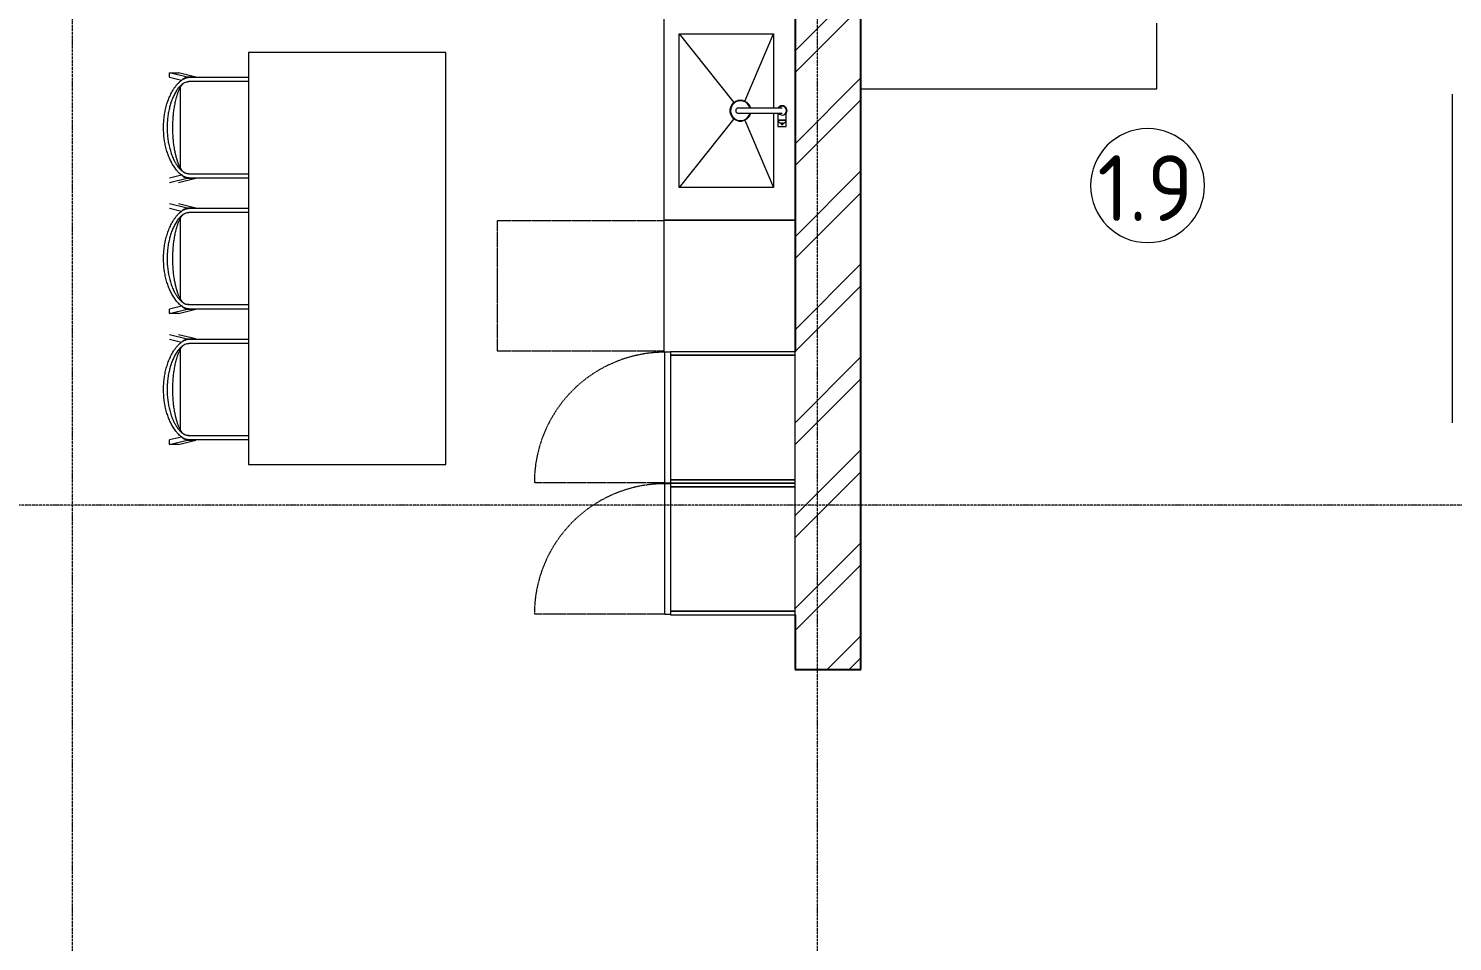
# Model space of a CAD drawing. Header units: millimetres. Extents: x -5016 to 23572, y 233981 to 377995.
# Drawn here: x 5900 to 12400, y 366909 to 371075 of the extents above; entities that cross this region are included whole.
import ezdxf

# ---------------------------------------------------------------- set-up
doc = ezdxf.new("R2010")
doc.units = ezdxf.units.MM
doc.linetypes.add('Осевая 12-2-2', pattern=[16, 12, -2, 0, -2])
doc.linetypes.add('Сверху', pattern=[3.96875, 2.38125, -1.5875])
for name, color, linetype, lineweight in [('A-AREA-IDEN', 8, 'Continuous', 13), ('A-FLOR', 9, 'Continuous', 13), ('A-WALL', 8, 'Continuous', 13), ('A-WALL-PATT', 8, 'Continuous', 13), ('I-FURN', 9, 'Continuous', 13), ('P-SANR-FIXT', 9, 'Continuous', 13), ('S-GRID', 8, 'Continuous', 13), ('S-STRS', 9, 'Continuous', 13), ('АР_подложка', 8, 'Continuous', 13)]:
    doc.layers.add(name, color=color, linetype=linetype, lineweight=lineweight)
doc.styles.add('GOST Common', font='GOST_Common.ttf', dxfattribs={"height": 300})

# ---------------------------------------------------------------- blocks, each defined once
blk = doc.blocks.new('INT 02 Нижний модуль - x1-1563927-Этаж 1 - Планировка')
at = {"layer": 'I-FURN'}
for p, q in [((-300, 0), (-300, -600)), ((300, -600), (300, -570)), ((-300, -600), (300, -600))]:
    blk.add_line(p, q, dxfattribs=at)
at = {"layer": 'I-FURN', "color": 8, "linetype": 'Сверху', "true_color": 0x808080}
for p, q in [((-298, -600), (-298, -1360)), ((298, -600), (298, -1360)), ((-298, -1360), (298, -1360))]:
    blk.add_line(p, q, dxfattribs=at)
blk = doc.blocks.new('INT 02 Нижний модуль - x2-1563935-Этаж 1 - Планировка')
at = {"layer": 'I-FURN'}
for p, q in [((-500, 0), (-500, -600)), ((500, -600), (500, 0)), ((-350, -530), (-350, -100)), ((-350, -100), (-12, -100)), ((12, -100), (350, -100)), ((350, -100), (350, -530)), ((350, -530), (-350, -530)), ((-500, -600), (500, -600))]:
    blk.add_line(p, q, dxfattribs=at)
blk = doc.blocks.new('INT 02 Смеситель кухонный - Смеситель кухонный 360-1566564-Этаж 1 - Планировка')
at = {"layer": 'P-SANR-FIXT'}
for p, q in [((42, 19), (6.7, 19)), ((42, 0), (42, 19)), ((42, -19), (42, 0)), ((72.5, 19), (43, 19)), ((43, 0), (43, 19)), ((43, -19), (43, 0)), ((72.5, 0), (72.5, 19)), ((72.5, -19), (72.5, 0)), ((12, -19), (42, -19)), ((43, -19), (72.5, -19))]:
    blk.add_line(p, q, dxfattribs=at)
at = {"layer": 'P-SANR-FIXT', "flags": 128}
for points in [[(-12, 0), (-12, -0.1), (-12, -0.3), (-12, -0.7), (-12, -1.3), (-12, -2), (-12, -2.9), (-12, -3.9), (-12, -5.1), (-12, -6.4), (-12, -7.9), (-12, -9.5), (-12, -11.3), (-12, -13.2), (-12, -15.3), (-12, -17.5), (-12, -19.8), (-12, -22.2), (-12, -24.8), (-12, -27.5), (-12, -30.3), (-12, -33.3), (-12, -36.3), (-12, -39.4), (-12, -42.6), (-12, -46), (-12, -49.4), (-12, -52.9), (-12, -56.4), (-12, -60.1), (-12, -63.8), (-12, -67.5), (-12, -71.3), (-12, -75.2), (-12, -79.1), (-12, -83), (-12, -87), (-12, -90.9), (-12, -94.9), (-12, -98.9), (-12, -102.9), (-12, -106.9), (-12, -110.9), (-12, -114.9), (-12, -118.8), (-12, -122.7), (-12, -126.6), (-12, -130.4), (-12, -134.2), (-12, -137.9), (-12, -141.6), (-12, -145.2), (-12, -148.7), (-12, -152.2), (-12, -155.6), (-12, -158.9), (-12, -162), (-12, -165.1), (-12, -168.1), (-12, -171), (-12, -173.7), (-12, -176.4), (-12, -178.9), (-12, -181.3), (-12, -183.6), (-12, -185.7), (-12, -187.7), (-12, -189.5), (-12, -191.2), (-12, -192.8), (-12, -194.2), (-12, -195.5), (-12, -196.6), (-12, -197.6), (-12, -198.4), (-12, -199), (-12, -199.5), (-12, -199.8), (-12, -200), (-12, -200)], [(12, -200), (12, -199.9), (12, -199.7), (12, -199.3), (12, -198.7), (12, -198), (12, -197.1), (12, -196.1), (12, -194.9), (12, -193.6), (12, -192.1), (12, -190.5), (12, -188.7), (12, -186.8), (12, -184.7), (12, -182.5), (12, -180.2), (12, -177.8), (12, -175.2), (12, -172.5), (12, -169.7), (12, -166.7), (12, -163.7), (12, -160.6), (12, -157.4), (12, -154), (12, -150.6), (12, -147.1), (12, -143.6), (12, -139.9), (12, -136.2), (12, -132.5), (12, -128.7), (12, -124.8), (12, -120.9), (12, -117), (12, -113), (12, -109.1), (12, -105.1), (12, -101.1), (12, -97.1), (12, -93.1), (12, -89.1), (12, -85.1), (12, -81.2), (12, -77.3), (12, -73.4), (12, -69.6), (12, -65.8), (12, -62.1), (12, -58.4), (12, -54.8), (12, -51.3), (12, -47.8), (12, -44.4), (12, -41.1), (12, -38), (12, -34.9), (12, -31.9), (12, -29), (12, -26.3), (12, -23.6), (12, -21.1), (12, -18.7), (12, -16.4), (12, -14.3), (12, -12.3), (12, -10.5), (12, -8.8), (12, -7.2), (12, -5.8), (12, -4.5), (12, -3.4), (12, -2.4), (12, -1.6), (12, -1), (12, -0.5), (12, -0.2), (12, 0), (12, 0)], [(42, 17.5), (42.7, 17.5), (43.4, 17.4), (44.1, 17.4), (44.8, 17.3), (45.5, 17.2), (46.2, 17), (46.8, 16.8), (47.5, 16.6), (48.2, 16.4), (48.8, 16.1), (49.5, 15.8), (50.1, 15.5), (50.7, 15.2), (51.3, 14.8), (51.9, 14.4), (52.5, 14), (53, 13.6), (53.5, 13.2), (54.1, 12.7), (54.6, 12.2), (55, 11.7), (55.5, 11.2), (55.9, 10.6), (56.3, 10), (56.7, 9.5), (57.1, 8.9), (57.4, 8.2), (57.8, 7.6), (58, 7), (58.3, 6.3), (58.6, 5.7), (58.8, 5), (59, 4.3), (59.1, 3.7), (59.2, 3), (59.4, 2.3), (59.4, 1.6), (59.5, 0.9), (59.5, 0.2), (59.5, 0)], [(59.5, 0), (59.5, -0.7), (59.4, -1.4), (59.4, -2.1), (59.3, -2.8), (59.2, -3.5), (59, -4.2), (58.8, -4.8), (58.6, -5.5), (58.4, -6.2), (58.1, -6.8), (57.8, -7.5), (57.5, -8.1), (57.2, -8.7), (56.8, -9.3), (56.4, -9.9), (56, -10.5), (55.6, -11), (55.2, -11.5), (54.7, -12.1), (54.2, -12.6), (53.7, -13), (53.2, -13.5), (52.6, -13.9), (52, -14.3), (51.5, -14.7), (50.9, -15.1), (50.2, -15.4), (49.6, -15.8), (49, -16), (48.3, -16.3), (47.7, -16.6), (47, -16.8), (46.3, -17), (45.7, -17.1), (45, -17.2), (44.3, -17.4), (43.6, -17.4), (42.9, -17.5), (42.2, -17.5), (42, -17.5)]]:
    blk.add_lwpolyline(points, dxfattribs=at)
at = {"layer": 'P-SANR-FIXT'}
for centre, radius, start, end in [((0, 0), 22.5, 60, 180), ((0, 0), 22.5, 180, 237.58579), ((0, 0), 20, 360, 180), ((0, 0), 20, 180, 232.75736), ((0, 0), 20, 307.24264, 360), ((60, 0), 3.5, 360, 180), ((60, 0), 3.5, 180, 360), ((0, -200), 12, 180, 360)]:
    blk.add_arc(centre, radius, start, end, dxfattribs=at)
for points, knots in [([(8.5, 18.1), (8.3, 18.2), (7.9, 18.4), (7.6, 18.5), (7.3, 18.6), (7.2, 18.6), (7.2, 18.7)], [0.4001033, 0.4001033, 0.4001033, 0.4001033, 0.41666667, 0.43055556, 0.4375, 0.44444444, 0.44444444, 0.44444444, 0.44444444]), ([(12.5, 15.6), (12.4, 15.7), (12.2, 15.8), (11.9, 16.1), (11.5, 16.3), (11.3, 16.5), (11.3, 16.5)], [0.30130214, 0.30130214, 0.30130214, 0.30130214, 0.30555556, 0.31944444, 0.32638889, 0.33333333, 0.33333333, 0.33333333, 0.33333333]), ([(56.5, 0), (56.5, 0.2), (56.5, 0.6), (56.7, 1.2), (57, 1.8), (57.3, 2.3), (57.7, 2.7), (58.2, 3), (58.8, 3.3), (59.4, 3.5), (60, 3.5), (60.5, 3.5), (61, 3.4), (61.6, 3.1), (62.3, 2.7), (62.8, 2.2), (63.3, 1.3), (63.5, 0.5), (63.5, 0)], [0, 0, 0, 0, 0.055556, 0.111111, 0.166667, 0.222222, 0.277778, 0.333333, 0.388889, 0.444444, 0.513889, 0.548611, 0.583333, 0.652778, 0.722222, 0.791667, 0.861111, 1, 1, 1, 1]), ([(63.5, 0), (63.5, -0.2), (63.5, -0.6), (63.3, -1.2), (63, -1.8), (62.7, -2.3), (62.3, -2.7), (61.8, -3), (61.2, -3.3), (60.6, -3.5), (60, -3.5), (59.5, -3.5), (59, -3.4), (58.4, -3.1), (57.7, -2.7), (57.2, -2.2), (56.7, -1.3), (56.5, -0.5), (56.5, 0)], [0, 0, 0, 0, 0.055556, 0.111111, 0.166667, 0.222222, 0.277778, 0.333333, 0.388889, 0.444444, 0.513889, 0.548611, 0.583333, 0.652778, 0.722222, 0.791667, 0.861111, 1, 1, 1, 1])]:
    blk.add_open_spline(points, degree=3, knots=knots, dxfattribs=at)
blk = doc.blocks.new('INT 02 Раковина - Подстольная-1566565-Этаж 1 - Планировка')
at = {"layer": 'P-SANR-FIXT'}
for p, q in [((-43.5, -230.9), (-350, -100)), ((43.5, -230.9), (350, -100)), ((-350, -530), (-37, -279.8)), ((37, -279.8), (350, -530))]:
    blk.add_line(p, q, dxfattribs=at)
at = {"layer": 'P-SANR-FIXT', "flags": 128}
for points in [[(-47.5, -250), (-46.5, -240.2), (-43.5, -230.9)], [(-37, -279.8), (-42.7, -270.7), (-46.3, -260.6), (-47.5, -250)], [(-43.5, -230.9), (-37.2, -220.4), (-28.5, -212), (-17.9, -206), (-12.1, -204.1)], [(12.1, -204.1), (17.9, -206), (28.5, -212), (37.2, -220.4), (43.5, -230.9)], [(47.5, -250), (46.3, -260.6), (42.7, -270.7), (37, -279.8)], [(43.5, -230.9), (46.5, -240.2), (47.5, -250)], [(37, -279.8), (28.3, -288.2), (17.7, -294.1), (6, -297.1), (-6, -297.1), (-17.7, -294.1), (-28.3, -288.2), (-37, -279.8)]]:
    blk.add_lwpolyline(points, dxfattribs=at)
at = {"layer": 'P-SANR-FIXT'}
for radius, start, end in [(47.5, 166.3345, 180), (47.5, 180, 194.05221), (47.5, 153.08803, 162.07325), (45, 105.48807, 180), (45, 180, 360), (47.5, 138.22343, 145.83988), (47.5, 123.35851, 130.9722), (47.5, 108.49322, 116.10511), (45, 360, 74.51193), (47.5, 63.89489, 71.50678), (47.5, 49.0278, 56.64149), (47.5, 34.16012, 41.77657), (47.5, 17.92675, 26.91197), (47.5, 345.94779, 360), (47.5, 0, 13.6655), (47.5, 198.63509, 208.14538), (47.5, 213.5421, 221.96626), (47.5, 229.11295, 236.78395), (47.5, 243.93602, 251.60245), (47.5, 258.75768, 266.42186), (47.5, 273.57814, 281.24232), (47.5, 288.39755, 296.06398), (47.5, 303.21605, 310.88705), (47.5, 318.03374, 326.4579), (47.5, 331.85462, 341.36491)]:
    blk.add_arc((0, -250), radius, start, end, dxfattribs=at)
blk = doc.blocks.new('INT 02 Пенал - x2-1564052-Этаж 1 - Планировка')
at = {"layer": 'I-FURN'}
for p, q in [((-284, 0), (-300, 0)), ((-300, 0), (-300, -570)), ((-284, -570), (-284, 0)), ((284, 0), (-284, 0)), ((-284, 0), (-284, -570)), ((300, 0), (284, 0)), ((284, 0), (284, -570)), ((284, -570), (284, 0)), ((300, -570), (300, 0)), ((-300, -570), (-284, -570)), ((-298, -570), (-298, -595)), ((-284, -570), (284, -570)), ((284, -570), (300, -570)), ((298, -595), (298, -570)), ((298, -595), (-298, -595))]:
    blk.add_line(p, q, dxfattribs=at)
at = {"layer": 'I-FURN', "color": 8, "linetype": 'Сверху', "true_color": 0x808080}
blk.add_line((298, -595), (298, -1191), dxfattribs=at)
blk.add_line((298, -595), (298, -1191), dxfattribs=at)
blk.add_arc((298, -595), 596, 180, 270, dxfattribs=at)
blk.add_arc((298, -595), 596, 180, 270, dxfattribs=at)
blk = doc.blocks.new('INT 02 Столешница островная - INT 02 Столешница островная-1565450-Этаж 1 - Планировка')
at = {"layer": 'I-FURN'}
for p, q in [((2478.3, 0), (598.3, 0)), ((598.3, 0), (598.3, -900)), ((2478.3, -900), (2478.3, 0)), ((598.3, -900), (2478.3, -900))]:
    blk.add_line(p, q, dxfattribs=at)
blk = doc.blocks.new('INT Стул Wooden - INT Стул Wooden-V11-Этаж 1 - Планировка')
at = {"layer": 'I-FURN'}
for p, q in [((-230, -160), (-230, 108.6)), ((-210, 108.6), (-210, -163.9)), ((210, -163.9), (210, 108.6)), ((230, 108.6), (230, -160)), ((-230.7, -132.8), (-250, -212.2)), ((-230.5, -171.9), (-250, -252.2)), ((-230.7, -132.8), (-230.5, -171.9)), ((-230, -160), (-230, -171.5)), ((-210, -173.4), (-210, -163.9)), ((210, -163.9), (210, -173.4)), ((230, -171.5), (230, -160)), ((230.5, -171.9), (230.7, -132.8)), ((250, -252.2), (230.5, -171.9)), ((250, -212.2), (230.7, -132.8)), ((-230, -252.2), (-216.7, -197.7)), ((-182.7, -203.4), (182.7, -203.4)), ((216.7, -197.7), (230, -252.2)), ((250, -252.2), (230, -252.2)), ((250, -212.2), (250, -252.2))]:
    blk.add_line(p, q, dxfattribs=at)
for points, knots in [([(230, -160), (229.8, -163.5), (228.9, -170.5), (226.5, -178.8), (224, -185.1), (220.7, -191.2), (216.7, -197.1), (212.9, -201.9), (210.7, -204.6), (207.3, -208.6), (202.9, -212.9), (197.7, -217.7), (192.3, -222.3), (185.3, -227.6), (176.5, -233.6), (167.4, -239.1), (158.1, -244.2), (145.4, -250.5), (128.9, -257.5), (107.7, -264.7), (85, -270.8), (53.1, -277), (20.4, -280.1), (-12.2, -280.1), (-36.7, -278.5), (-61, -275.4), (-85, -270.8), (-108.7, -264.4), (-131.8, -256.4), (-150.4, -248.2), (-164.8, -240.7), (-173.5, -235.5), (-180.2, -231.1), (-185.2, -227.6), (-190.1, -224), (-194.8, -220.2), (-199.3, -216.2), (-203.8, -212.1), (-208, -207.8), (-211.3, -204), (-213.8, -200.8), (-216.2, -197.6), (-219.2, -193.5), (-222.3, -188.3), (-224.9, -183), (-226.9, -177.5), (-229, -170), (-229.8, -164), (-230, -160)], [-1, -1, -1, -1, -0.980978, -0.961957, -0.952446, -0.942935, -0.923913, -0.914402, -0.909647, -0.904891, -0.88587, -0.876359, -0.866848, -0.847826, -0.828804, -0.809783, -0.790761, -0.771739, -0.733696, -0.695652, -0.652174, -0.608696, -0.521739, -0.478261, -0.434783, -0.391304, -0.347826, -0.304348, -0.26087, -0.217391, -0.195652, -0.173913, -0.163043, -0.152174, -0.141304, -0.130435, -0.119565, -0.108696, -0.097826, -0.086957, -0.081522, -0.076087, -0.065217, -0.054348, -0.043478, -0.032609, -0.021739, 0, 0, 0, 0]), ([(-230, -171.5), (-229.3, -175.1), (-227.8, -180.2), (-224.9, -186.5), (-222.7, -190.2), (-221.2, -192.4), (-220.6, -193.2), (-220.6, -193.3)], [-1, -1, -1, -1, -0.97916667, -0.96875, -0.95833333, -0.953125, -0.95238095, -0.95238095, -0.95238095, -0.95238095]), ([(-210, -163.9), (-209.7, -167.5), (-208.5, -174.2), (-206, -181.3), (-203.9, -185.8), (-202.3, -188.7), (-199.1, -193.7), (-194.5, -199), (-190.4, -203.3), (-188, -205.7), (-184.2, -209.2), (-179.5, -213), (-174.6, -216.5), (-171.8, -218.5), (-167.5, -221.4), (-160.9, -225.5), (-151.7, -230.5), (-142.4, -235.1), (-132.7, -239.3), (-119.8, -244.3), (-103.2, -249.7), (-82.1, -255.1), (-59.6, -259.4), (-35.8, -262.3), (-12, -263.8), (20, -263.8), (59.7, -260.2), (98.7, -251.5), (125, -242.5), (139.6, -236.4), (148.5, -232.1), (155.5, -228.4), (160.7, -225.6), (165.8, -222.5), (170.7, -219.3), (175.6, -215.8), (180.4, -212.3), (184.2, -209.1), (187.1, -206.5), (189.2, -204.4), (191.3, -202.3), (194, -199.5), (197.3, -195.7), (200.3, -191.8), (202.4, -188.6), (203.8, -186.1), (205, -183.5), (206.5, -180), (208.6, -173.7), (209.6, -167.9), (210, -163.9)], [-1, -1, -1, -1, -0.979167, -0.958333, -0.953125, -0.947917, -0.9375, -0.916667, -0.90625, -0.901042, -0.895833, -0.875, -0.864583, -0.859375, -0.854167, -0.833333, -0.8125, -0.791667, -0.770833, -0.75, -0.708333, -0.666667, -0.619048, -0.571429, -0.52381, -0.47619, -0.380952, -0.285714, -0.238095, -0.214286, -0.190476, -0.178571, -0.166667, -0.154762, -0.142857, -0.130952, -0.119048, -0.107143, -0.10119, -0.095238, -0.089286, -0.083333, -0.071429, -0.059524, -0.053571, -0.047619, -0.041667, -0.035714, -0.02381, 0, 0, 0, 0]), ([(-201.1, -190.4), (-201.7, -189.7), (-203.3, -187.7), (-204.7, -185.5), (-205.6, -183.9)], [-0.0431279, -0.0431279, -0.0431279, -0.0431279, -0.0375, -0.025, -0.025, -0.025, -0.025]), ([(198.1, -193.7), (197.8, -194), (195.5, -196.1), (190.4, -199.6), (184.5, -202.7), (181, -204.6), (179.8, -205.2), (177.9, -206.2), (173.7, -208.3), (168.4, -210.5), (163, -212.6), (157.7, -214.6), (150.8, -217), (142.5, -219.5), (134.2, -221.8), (125.8, -224), (117.3, -225.9), (106.1, -228.2), (90.2, -231), (69, -233.9), (46.2, -236), (23.1, -237.3), (0.1, -237.7), (-23.1, -237.3), (-46, -236), (-69.2, -233.9), (-88, -231.3), (-103.3, -228.7), (-118.5, -225.7), (-133.1, -222.2), (-146.1, -218.4), (-153.5, -216.1), (-158.9, -214.1), (-164.4, -212.1), (-169.7, -210), (-174.2, -208), (-177.2, -206.6), (-178.9, -205.7), (-180.1, -205.1), (-181.4, -204.4), (-183.1, -203.5), (-186.1, -201.9), (-190.4, -199.5), (-194.3, -196.9), (-196.9, -194.8), (-197.9, -193.9), (-198.2, -193.6)], [-0.9467731, -0.9467731, -0.9467731, -0.9467731, -0.94375, -0.925, -0.90625, -0.9015625, -0.8992187, -0.896875, -0.8875, -0.86875, -0.859375, -0.85, -0.83125, -0.8125, -0.79375, -0.775, -0.75625, -0.7375, -0.7, -0.65, -0.6, -0.55, -0.5, -0.45, -0.4, -0.35, -0.3, -0.275, -0.25, -0.2, -0.175, -0.1625, -0.15, -0.1375, -0.125, -0.1125, -0.10625, -0.103125, -0.1, -0.096875, -0.09375, -0.0875, -0.075, -0.0625, -0.05625, -0.053125, -0.053125, -0.053125, -0.053125]), ([(205.6, -183.8), (204.7, -185.4), (203.3, -187.7), (201.6, -189.8), (201.1, -190.4)], [-0.975298, -0.975298, -0.975298, -0.975298, -0.9625, -0.95685193, -0.95685193, -0.95685193, -0.95685193]), ([(220.6, -193.3), (221.1, -192.5), (222.3, -190.9), (224.3, -187.6), (227.4, -181.5), (229.2, -175.6), (230, -171.5)], [-0.04761905, -0.04761905, -0.04761905, -0.04761905, -0.04166667, -0.03571429, -0.02380952, 0, 0, 0, 0])]:
    blk.add_open_spline(points, degree=3, knots=knots, dxfattribs=at)
blk = doc.blocks.new('INT Стул Wooden - INT Стул Wooden-V12-Этаж 1 - Планировка')
at = {"layer": 'I-FURN'}
for p, q in [((-250, 252.2), (-230.5, 171.9)), ((-250, 212.2), (-230.7, 132.8)), ((-216.7, 197.7), (-230, 252.2)), ((182.7, 203.4), (-182.7, 203.4)), ((230, 252.2), (216.7, 197.7)), ((230, 252.2), (250, 252.2)), ((230.5, 171.9), (250, 252.2)), ((230.7, 132.8), (250, 212.2)), ((250, 252.2), (250, 212.2)), ((-230.5, 171.9), (-230.7, 132.8)), ((-230, 171.5), (-230, 160)), ((-230, -108.6), (-230, 160)), ((-210, 163.9), (-210, 173.4)), ((-210, 163.9), (-210, -108.6)), ((210, 173.4), (210, 163.9)), ((210, -108.6), (210, 163.9)), ((230, 160), (230, 171.5)), ((230, 160), (230, -108.6)), ((230.7, 132.8), (230.5, 171.9))]:
    blk.add_line(p, q, dxfattribs=at)
for points, knots in [([(-230, 160), (-229.8, 163.5), (-228.9, 170.5), (-226.6, 178.7), (-224, 185), (-220.7, 191.2), (-216.7, 197.1), (-212.9, 201.9), (-210.7, 204.6), (-207.3, 208.6), (-202.9, 213), (-197.6, 217.7), (-192.3, 222.3), (-185.2, 227.7), (-176.4, 233.6), (-167.4, 239.2), (-158, 244.2), (-145.4, 250.5), (-128.9, 257.5), (-107.7, 264.7), (-85, 270.8), (-53.1, 277), (-20.4, 280.1), (12.3, 280.1), (36.7, 278.5), (61.1, 275.4), (93, 269.2), (124.4, 259.7), (150.4, 248.2), (164.8, 240.7), (173.5, 235.5), (180.3, 231), (185.3, 227.6), (190.1, 224), (194.8, 220.2), (199.4, 216.2), (203.8, 212), (208.1, 207.7), (211.3, 204), (213.8, 200.8), (216.2, 197.6), (219.2, 193.5), (222.3, 188.4), (224.9, 183.1), (226.9, 177.6), (228.9, 170), (229.8, 164.1), (230, 160)], [-1, -1, -1, -1, -0.980978, -0.961957, -0.952446, -0.942935, -0.923913, -0.914402, -0.909647, -0.904891, -0.88587, -0.876359, -0.866848, -0.847826, -0.828804, -0.809783, -0.790761, -0.771739, -0.733696, -0.695652, -0.652174, -0.608696, -0.521739, -0.478261, -0.434783, -0.391304, -0.347826, -0.26087, -0.217391, -0.195652, -0.173913, -0.163043, -0.152174, -0.141304, -0.130435, -0.119565, -0.108696, -0.097826, -0.086957, -0.081522, -0.076087, -0.065217, -0.054348, -0.043478, -0.032609, -0.021739, 0, 0, 0, 0]), ([(210, 163.9), (209.7, 167.4), (208.5, 174.2), (206.1, 181.3), (203.9, 185.8), (202.3, 188.7), (199.1, 193.7), (194.5, 199), (190.3, 203.3), (187.9, 205.7), (184.1, 209.2), (179.4, 213), (174.5, 216.6), (171.6, 218.6), (167.4, 221.5), (160.7, 225.6), (151.6, 230.6), (142.3, 235.1), (132.7, 239.3), (119.8, 244.3), (103.3, 249.7), (82.1, 255.1), (59.6, 259.4), (35.9, 262.3), (12, 263.8), (-12, 263.8), (-35.8, 262.3), (-59.6, 259.4), (-83.1, 255), (-106.1, 249), (-124.9, 242.5), (-139.6, 236.3), (-148.6, 232.1), (-155.6, 228.4), (-160.8, 225.5), (-165.9, 222.4), (-170.9, 219.2), (-175.7, 215.8), (-180.4, 212.2), (-184.3, 209.1), (-187.2, 206.4), (-189.2, 204.4), (-191.3, 202.3), (-194, 199.5), (-197.3, 195.8), (-200.3, 191.9), (-202.3, 188.6), (-203.7, 186.1), (-205, 183.6), (-206.4, 180.1), (-208.6, 173.8), (-209.6, 168), (-210, 163.9)], [-1, -1, -1, -1, -0.979167, -0.958333, -0.953125, -0.947917, -0.9375, -0.916667, -0.90625, -0.901042, -0.895833, -0.875, -0.864583, -0.859375, -0.854167, -0.833333, -0.8125, -0.791667, -0.770833, -0.75, -0.708333, -0.666667, -0.619048, -0.571429, -0.52381, -0.47619, -0.428571, -0.380952, -0.333333, -0.285714, -0.238095, -0.214286, -0.190476, -0.178571, -0.166667, -0.154762, -0.142857, -0.130952, -0.119048, -0.107143, -0.10119, -0.095238, -0.089286, -0.083333, -0.071429, -0.059524, -0.053571, -0.047619, -0.041667, -0.035714, -0.02381, 0, 0, 0, 0]), ([(-198.2, 193.6), (-197.9, 193.9), (-195.5, 196.1), (-190.4, 199.6), (-184.6, 202.7), (-181.1, 204.5), (-179.8, 205.2), (-177.9, 206.2), (-173.7, 208.3), (-168.4, 210.5), (-163, 212.6), (-157.6, 214.6), (-150.7, 217), (-142.4, 219.5), (-134.1, 221.9), (-125.8, 224), (-117.5, 225.8), (-106.2, 228.2), (-89.9, 231.1), (-69.2, 233.9), (-46, 236), (-23.1, 237.3), (0.1, 237.7), (23.1, 237.3), (46.2, 236), (69, 233.9), (92.1, 230.7), (110.8, 227.3), (125.8, 224), (137, 221.1), (146.2, 218.4), (153.6, 216), (159, 214.1), (164.4, 212.1), (169.7, 210), (174.1, 208), (177.1, 206.6), (178.8, 205.7), (180.1, 205.1), (181.3, 204.4), (183, 203.5), (186, 201.9), (190.3, 199.6), (194.3, 196.9), (196.8, 194.9), (197.8, 193.9), (198.2, 193.6)], [-0.9467413, -0.9467413, -0.9467413, -0.9467413, -0.94375, -0.925, -0.90625, -0.9015625, -0.8992187, -0.896875, -0.8875, -0.86875, -0.859375, -0.85, -0.83125, -0.8125, -0.79375, -0.775, -0.75625, -0.7375, -0.7, -0.65, -0.6, -0.55, -0.5, -0.45, -0.4, -0.35, -0.3, -0.25, -0.225, -0.2, -0.175, -0.1625, -0.15, -0.1375, -0.125, -0.1125, -0.10625, -0.103125, -0.1, -0.096875, -0.09375, -0.0875, -0.075, -0.0625, -0.05625, -0.053125, -0.053125, -0.053125, -0.053125]), ([(-220.6, 193.3), (-221.1, 192.5), (-222.3, 190.9), (-224.3, 187.6), (-226.5, 183.2), (-228.6, 177.6), (-229.6, 173.5), (-230, 171.5)], [-0.04761905, -0.04761905, -0.04761905, -0.04761905, -0.04166667, -0.03571429, -0.02380952, -0.01190476, 0, 0, 0, 0]), ([(-205.6, 183.9), (-204.7, 185.5), (-203.3, 187.7), (-201.7, 189.7), (-201.1, 190.4)], [-0.97502393, -0.97502393, -0.97502393, -0.97502393, -0.9625, -0.9568721, -0.9568721, -0.9568721, -0.9568721]), ([(201.1, 190.4), (201.6, 189.8), (203.2, 187.7), (204.7, 185.5), (205.6, 183.9)], [-0.04314807, -0.04314807, -0.04314807, -0.04314807, -0.0375, -0.025, -0.025, -0.025, -0.025]), ([(230, 171.5), (229.3, 175.1), (227.8, 180.2), (224.9, 186.5), (222.7, 190.2), (221.2, 192.4), (220.6, 193.2), (220.6, 193.3)], [-1, -1, -1, -1, -0.97916667, -0.96875, -0.95833333, -0.953125, -0.95238095, -0.95238095, -0.95238095, -0.95238095])]:
    blk.add_open_spline(points, degree=3, knots=knots, dxfattribs=at)
blk = doc.blocks.new('INT Марка помещения - Номер помещения _ Площадь _ Имя-1615504-Этаж 1 - Планировка')
at = {"layer": 'A-AREA-IDEN'}
for start, end in [(360, 180), (180, 360)]:
    blk.add_arc((0, 0), 2.6, start, end, dxfattribs=at)
blk = doc.blocks.new('АР_k2plan1')
at = {"layer": 'A-WALL-PATT', "lineweight": 9}
h = blk.add_hatch(dxfattribs=at)
h.set_pattern_fill('FP_1', color=256, style=0, pattern_type=2)
h.set_pattern_definition([(45, (0, 0), (-212.132, 212.132), []), (45, (0, 100), (-212.132, 212.132), [])])
h.paths.add_polyline_path([(11568.2, 5972.6), (11868.2, 5972.6), (11868.2, 7372.6), (11568.2, 7372.6), (11568.2, 6589.2)])
h.paths.add_polyline_path([(11568.2, 8272.6), (11868.2, 8272.6), (11868.2, 9572.6), (11568.2, 9572.6), (11568.2, 8440.7)])
h.paths.add_polyline_path([(11568.2, 10272.6), (11868.2, 10272.6), (11868.2, 10822.6), (11568.2, 10822.6), (11568.2, 10821.3)])
h.paths.add_polyline_path([(11868.2, 11122.6), (11868.2, 11322.6), (11568.2, 11322.6), (11568.2, 11122.6)])
h.paths.add_polyline_path([(11568.2, 12822.6), (11868.2, 12822.6), (11868.2, 18272.6), (11568.2, 18272.6), (11568.2, 12937.4)])
at = {"layer": 'A-FLOR'}
blk.add_line((14568.2, 13947.6), (14568.2, 15447.6), dxfattribs=at)
at = {"layer": 'A-WALL', "lineweight": 25}
for p, q in [((11868.2, 12822.6), (11868.2, 19972.6)), ((11568.2, 17672.6), (11568.2, 14272.6)), ((11568.2, 13072.6), (11568.2, 12822.6)), ((11568.2, 12822.6), (11868.2, 12822.6))]:
    blk.add_line(p, q, dxfattribs=at)
at = {"layer": 'S-GRID', "color": 251, "linetype": 'Осевая 12-2-2', "true_color": 0x646464}
for p, q in [((8268.2, 22574.8), (8268.2, -3239.2)), ((11668.2, 22574.8), (11668.2, -3239.2)), ((23375.6, 13572.6), (-1176.1, 13572.6))]:
    blk.add_line(p, q, dxfattribs=at)
at = {"layer": 'S-STRS'}
for p, q in [((13218.2, 15472.6), (13218.2, 15772.6)), ((11868.2, 15472.6), (13218.2, 15472.6))]:
    blk.add_line(p, q, dxfattribs=at)
at = {"layer": 'A-AREA-IDEN', "xscale": 99.99999999999993, "yscale": 99.99999999999993, "zscale": 99.99999999999993}
blk.add_blockref('INT Марка помещения - Номер помещения _ Площадь _ Имя-1615504-Этаж 1 - Планировка', (13176.3, 15030.7), dxfattribs=at)
at = {"layer": 'I-FURN'}
for name, p, rotation in [('INT 02 Нижний модуль - x2-1563935-Этаж 1 - Планировка', (11568.2, 15372.6), 270.0000000000009), ('INT 02 Столешница островная - INT 02 Столешница островная-1565450-Этаж 1 - Планировка', (9973.2, 16236), 269.9999999999974), ('INT Стул Wooden - INT Стул Wooden-V12-Этаж 1 - Планировка', (8964.6, 15295.1), 89.99999999999694), ('INT Стул Wooden - INT Стул Wooden-V11-Этаж 1 - Планировка', (8964.6, 14697.6), 269.9999999999977), ('INT 02 Нижний модуль - x1-1563927-Этаж 1 - Планировка', (11568.2, 14572.6), 270.0000000000006), ('INT Стул Wooden - INT Стул Wooden-V11-Этаж 1 - Планировка', (8964.6, 14100.2), 269.9999999999977), ('INT 02 Пенал - x2-1564052-Этаж 1 - Планировка', (11568.2, 13972.6), 270), ('INT 02 Пенал - x2-1564052-Этаж 1 - Планировка', (11568.2, 13372.6), 270)]:
    blk.add_blockref(name, p, dxfattribs=dict(at, rotation=rotation))
at = {"layer": 'P-SANR-FIXT', "rotation": 270.0000000000009}
for name, p in [('INT 02 Раковина - Подстольная-1566565-Этаж 1 - Планировка', (11568.2, 15372.6)), ('INT 02 Смеситель кухонный - Смеситель кухонный 360-1566564-Этаж 1 - Планировка', (11508.2, 15372.6))]:
    blk.add_blockref(name, p, dxfattribs=at)
at = {"layer": 'A-AREA-IDEN', "insert": (12947.4, 15169.4), "char_height": 300, "width": 561.181, "attachment_point": 1, "style": 'GOST Common'}
blk.add_mtext('1.9', dxfattribs=at)

msp = doc.modelspace()

# ---------------------------------------------------------------- block references
at = {"layer": 'АР_подложка'}
msp.add_blockref('АР_k2plan1', (-2168, 355327), dxfattribs=at)

doc.saveas('drawing.dxf')
